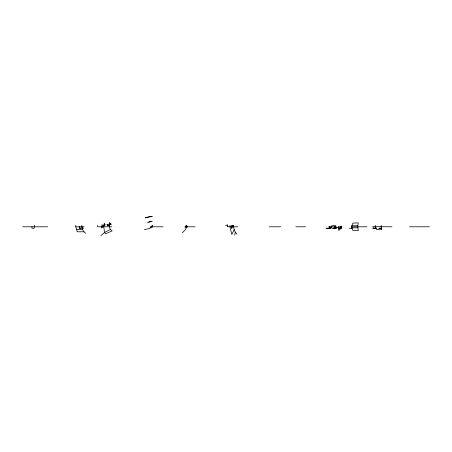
<?xml version="1.0" encoding="UTF-8"?>
<svg xmlns="http://www.w3.org/2000/svg" width="452" height="452" viewBox="0 0 452 452"><rect width="100%" height="100%" fill="white"/><g stroke="black" fill="none" stroke-linecap="round" stroke-linejoin="round"><path stroke-width="0.68" d="M338.836 228.396L340.87 226.791L340.802 229.045L338.836 228.396L338.497 226.791L340.87 226.791L341.209 228.396L338.763 228.271L338.497 226.791L338.435 229.045L338.972 230.582L340.87 226.791L341.136 228.271L338.497 228.271M234.769 235.142L235.266 232.175L234.192 229.633L233.277 225.311M357.758 225.734L358.272 222.859L352.91 223.124L351.831 225.734L351.831 227.848L352.91 230.458L358.272 230.723L357.758 225.734L351.831 225.734M186.687 225.311L186.687 227.192L186.094 227.192L186.687 225.712L186.094 225.712L185.506 227.192L186.687 225.712L187.399 227.141M234.192 229.633L231.825 234.52L229.989 226.791L229.989 225.311M186.094 225.712L184.913 227.192L186.687 225.712M100.932 235.594L104.57 232.464L110.333 229.475L112.181 230.87L105.621 233.774L104.57 232.464L103.519 225.311M182.28 232.837L185.659 229.373L186.687 226.791L195.072 226.791M152.29 225.712L149.917 227.192L152.29 227.192L152.29 225.311M144.261 229.774L149.832 228.328L152.29 226.791L163.042 226.791M335.915 225.271L331.339 225.921L331.875 227.452L328.858 226.791L335.915 226.791M327.107 228.356L331.406 228.266L329.209 226.791L329.209 228.271M107.073 224.294L109.938 224.294L109.446 222.808L111.407 224.294L108.056 225.774L107.073 224.294L107.565 225.774L110.424 224.294L109.446 222.808L109.446 224.294M101.361 225.068L104.497 225.068L104.22 223.587L105.276 224.898L101.632 228.034L101.361 226.548L104.22 225.068L104.22 223.587M225.621 225.311L227.684 225.311L227.684 226.791L227.147 224.537M231.221 225.311L233.594 225.311L233.594 226.791L232.339 225.311L231.842 228.271L231.221 226.791L231.531 228.271L232.966 225.311L233.594 226.791M22.6 226.791L47.669 226.791M75.738 225.311L75.738 226.791L84.14 226.791M111.819 226.791L97.649 226.791L97.649 225.311M237.78 226.791L227.599 226.791L227.599 225.311M269.234 226.791L280.715 226.791M295.862 226.791L305.518 226.791M351.837 226.791L366.956 226.791M391.957 226.791L372.832 226.667L373.448 228.153L376.454 228.3L375.279 226.791L376.358 229.396L381.714 229.667L381.205 226.791L381.544 228.396L379.098 228.271M409.467 226.791L429.4 226.791M351.831 227.848L357.758 227.848M325.96 228.271L329.926 228.271L329.209 226.791L330.632 228.277L326.632 228.243M332.305 228.271L335.559 228.271L334.943 226.791L337.96 227.452L334.435 227.531L336.407 228.181L334.943 226.791L334.943 228.271M349.311 228.271L351.95 228.271L351.684 226.791L351.684 228.271M372.64 228.271L375.894 228.271M378.832 228.271L381.471 228.271M75.738 226.791L76.699 229.52L82.586 229.52L83.936 231.791L85.733 233.305M83.936 231.791L77.213 231.791L76.699 229.52M336.407 228.181L333.113 228.153L335.559 228.271M341.04 226.169L341.881 226.791M235.266 232.175L236.871 234.079M82.654 228.271L81.772 226.791L81.772 225.311M82.586 229.52L81.772 226.791L83.535 228.271L79.399 228.271L79.399 226.791L80.281 228.271M110.333 229.475L109.446 226.791L109.446 225.311M79.399 226.791L79.84 228.271M381.205 225.311L381.205 228.271M375.279 225.311L375.279 228.271M340.87 226.791L340.87 228.271M34.346 225.311L34.182 228.271L31.973 228.271L31.973 226.791M149.917 221.26L147.544 222.74L152.29 221.26L149.917 221.26M149.917 216.406L145.177 217.887L152.29 216.406L149.917 216.406"/></g></svg>
